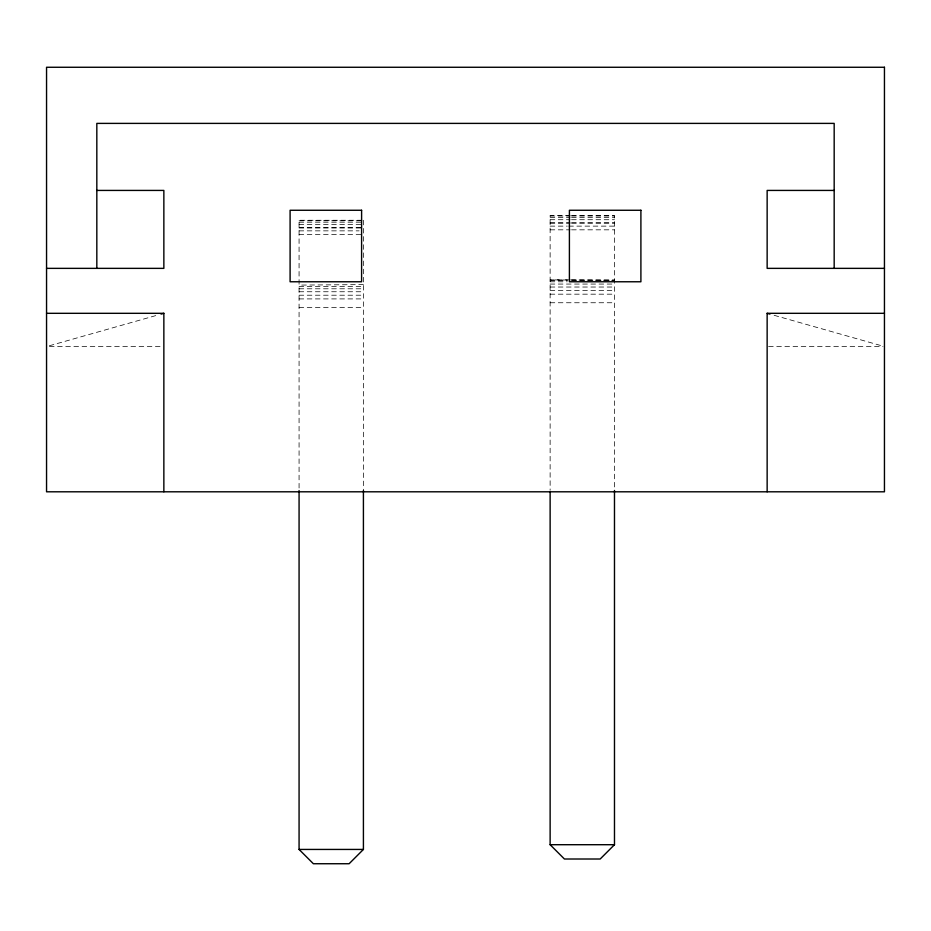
<?xml version="1.0" encoding="UTF-8"?>
<svg xmlns="http://www.w3.org/2000/svg" width="931" height="931" viewBox="0 0 931 931"><rect width="100%" height="100%" fill="white"/><g stroke="black" fill="none" stroke-linecap="round" stroke-linejoin="round"><path stroke-width="0.7" stroke-dasharray="4.66 3.49" d="M49.343 345.773L156.874 315.295M570.144 215.526L550.128 215.526L550.128 490.276M571.576 215.526L614.483 215.526L614.483 490.451M550.128 216.015L570.144 216.015M571.576 216.015L614.483 216.015M550.128 217.447L570.144 217.447M571.576 217.447L614.483 217.447M550.128 219.716L570.144 219.716M571.576 219.716L614.483 219.716M361.984 220.263L299.072 220.263L299.072 490.649M299.072 220.74L361.984 220.74M299.072 222.172L361.984 222.172M550.128 222.672L570.144 222.672M571.576 222.672L614.483 222.672M550.128 223.277L570.144 223.277M571.576 223.277L614.483 223.277M299.072 224.441L361.984 224.441M550.128 226.128L567.293 226.128M568.725 226.128L614.483 226.128M299.072 227.408L361.984 227.408M299.072 228.002L361.984 228.002M550.128 229.829L570.144 229.829M571.576 229.829L614.483 229.829M299.072 230.853L359.133 230.853M299.072 234.554L361.984 234.554M570.144 279.87L550.128 279.87L614.483 280.359L568.725 280.359M571.576 279.87L614.483 279.87M550.128 280.359L567.293 280.359M550.128 281.79L567.293 281.79M550.128 284.06L614.483 284.06M363.416 284.607L299.072 285.095M299.072 286.527L363.416 286.527M550.128 287.027L614.483 287.027M299.072 288.796L363.416 288.796M550.128 290.472L614.483 290.472M299.072 291.752L363.416 291.752M550.128 294.173L614.483 294.173M299.072 295.208L363.416 295.208M299.072 298.909L363.416 298.909M550.128 302.75L614.483 302.75M299.072 307.486L363.416 307.486M49.448 346.565L162.413 346.565M768.587 346.565L883.007 346.565M774.127 315.295L883.053 346.169M363.416 220.263L363.416 490.649"/><path stroke-width="1.4" d="M363.416 490.393L363.416 849.433L349.113 863.735L313.375 863.735L299.072 849.433L299.072 490.556M614.483 490.451L614.483 844.708L600.181 859.01L564.43 859.01L550.128 844.708L550.128 491.638M161.063 314.108L163.856 313.316L163.856 491.801M96.824 190.424L163.856 190.424L163.856 268.361L46.55 268.361M834.176 190.424L767.144 190.424L767.144 268.361L884.45 268.361M46.55 313.316L163.856 313.316M767.144 491.801L767.144 313.316L884.45 313.316M550.128 844.708L614.483 844.708M299.072 849.433L363.416 849.433M767.144 313.316L769.937 314.108M834.176 268.361L834.176 123.392L96.824 123.392L96.824 268.361M884.45 67.265L46.55 67.265L46.55 491.801L884.45 491.801L884.45 67.265M361.6 210.266L290.1 210.266L290.1 281.767L361.6 281.767L361.6 210.266M640.9 210.266L569.4 210.266L569.4 281.767L640.9 281.767L640.9 210.266"/></g></svg>
